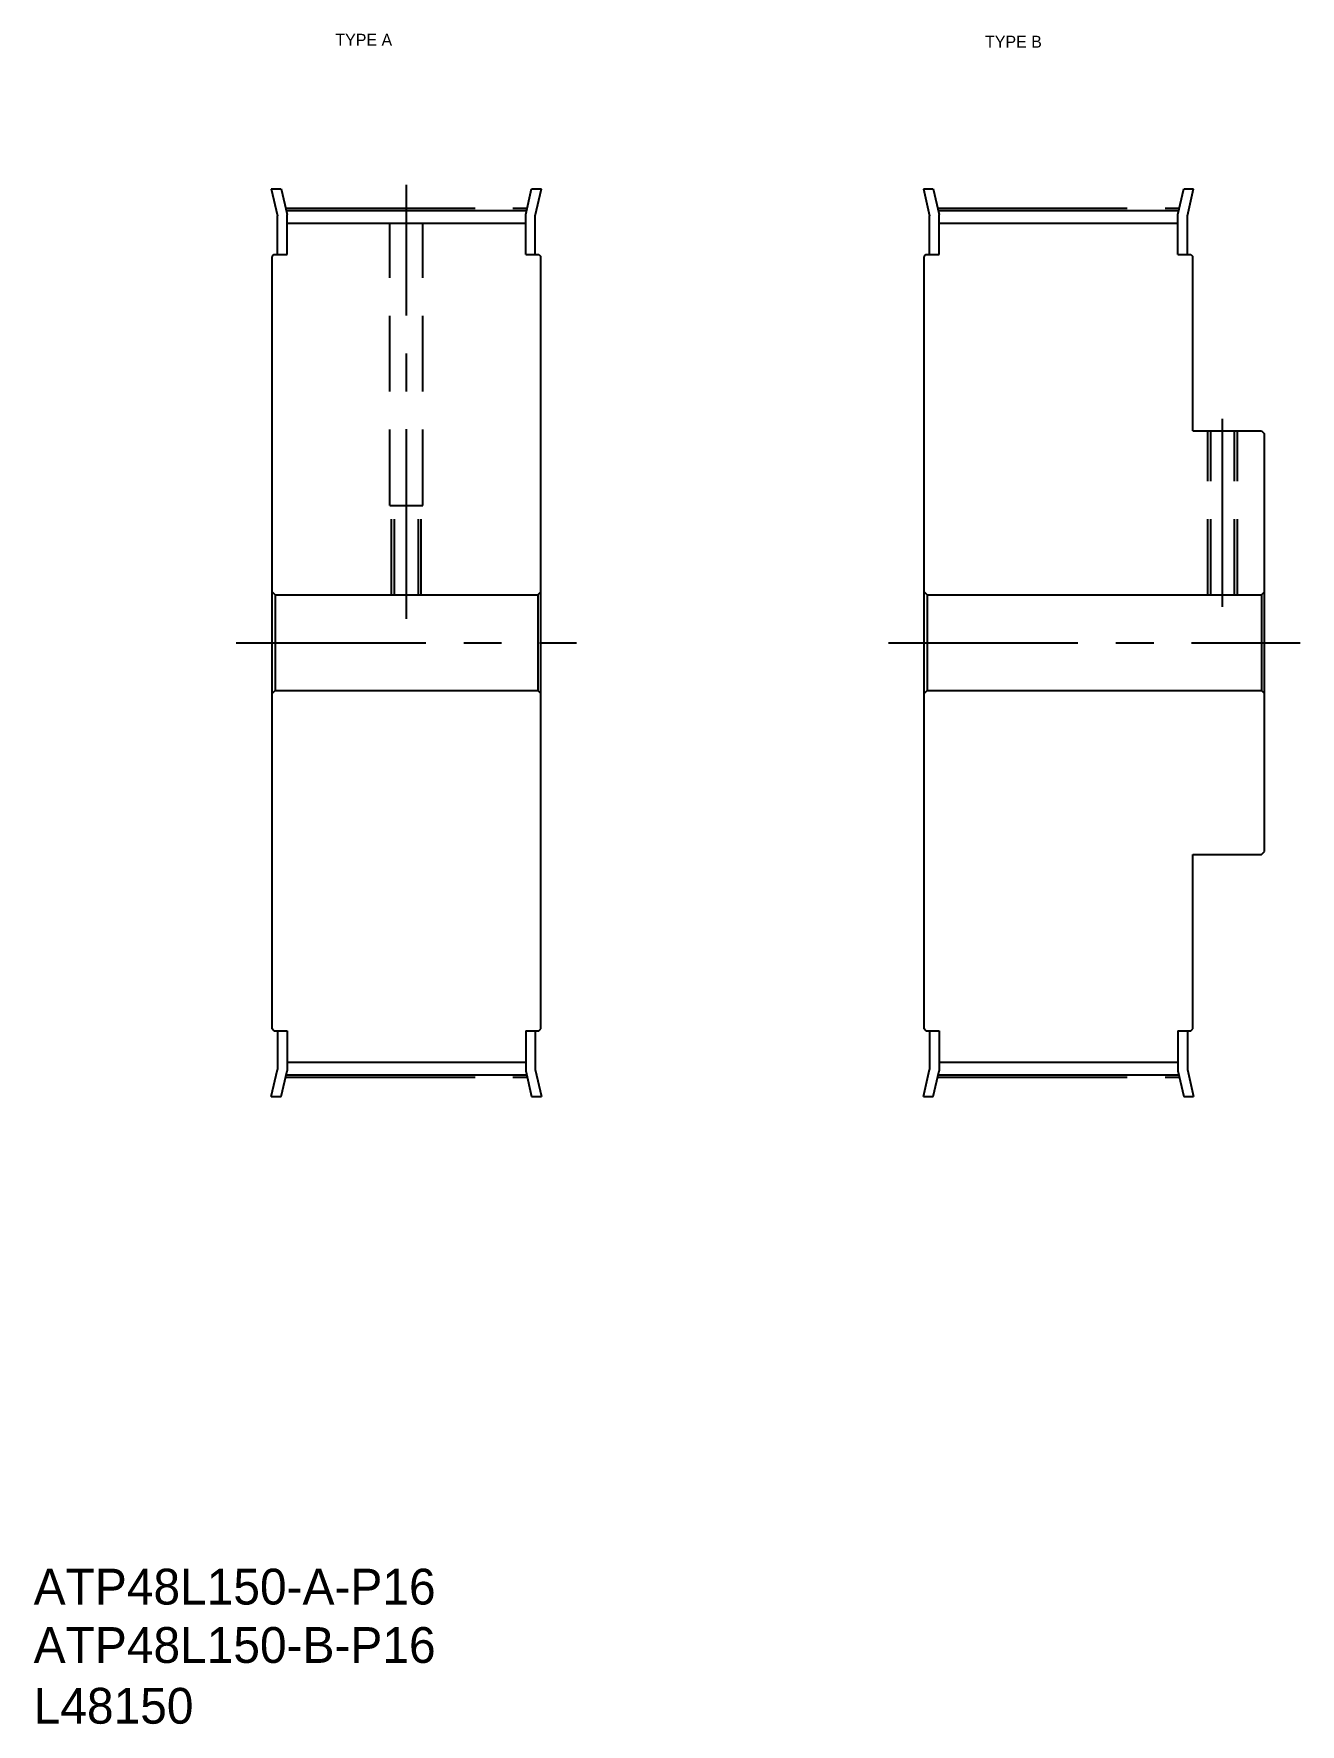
# Model space of a CAD drawing. Extents: x -286 to -74, y -61 to 222.
import ezdxf

# ---------------------------------------------------------------- set-up
doc = ezdxf.new("R2010")
doc.units = 0
doc.linetypes.add('CENTER', pattern=[50.8, 31.75, -6.35, 6.35, -6.35])
doc.linetypes.add('DASHED', pattern=[19.05, 12.7, -6.35])
doc.layers.get('0').update_dxf_attribs({"linetype": 'CONTINUOUS'})
doc.layers.add('CENTER', color=1, linetype='CENTER')

msp = doc.modelspace()

# ---------------------------------------------------------------- linework, layer by layer
for p, q in [((-246.19, 196.27), (-244.53, 196.27)), ((-246.19, 196.27), (-245.14, 191.76)), ((-244.53, 196.27), (-243.54, 191.98)), ((-203.54, 191.98), (-202.56, 196.27)), ((-202.56, 196.27), (-200.9, 196.27)), ((-201.94, 191.76), (-200.9, 196.27)), ((-136.92, 196.27), (-135.27, 196.27)), ((-136.92, 196.27), (-135.88, 191.76)), ((-135.27, 196.27), (-134.28, 191.98)), ((-94.28, 191.98), (-93.29, 196.27)), ((-93.29, 196.27), (-91.64, 196.27)), ((-92.68, 191.76), (-91.64, 196.27)), ((-243.7, 192.66), (-203.39, 192.66)), ((-134.44, 192.66), (-94.12, 192.66)), ((-245.14, 185.27), (-245.14, 191.76)), ((-243.54, 185.27), (-243.54, 191.98)), ((-243.54, 190.53), (-203.54, 190.53)), ((-203.54, 185.27), (-203.54, 191.98)), ((-201.94, 185.27), (-201.94, 191.76)), ((-135.88, 185.27), (-135.88, 191.76)), ((-134.28, 185.27), (-134.28, 191.98)), ((-134.28, 190.53), (-94.28, 190.53)), ((-94.28, 185.27), (-94.28, 191.98)), ((-92.68, 185.27), (-92.68, 191.76)), ((-203.54, 188.82), (-203.54, 188.82)), ((-94.28, 188.82), (-94.28, 188.82)), ((-245.74, 185.27), (-246.04, 184.97)), ((-246.04, 55.57), (-246.04, 184.97)), ((-245.74, 185.27), (-243.54, 185.27)), ((-203.54, 186.85), (-203.54, 186.85)), ((-203.54, 185.27), (-201.34, 185.27)), ((-201.34, 185.27), (-201.04, 184.97)), ((-201.04, 55.57), (-201.04, 184.97)), ((-136.48, 185.27), (-136.78, 184.97)), ((-136.78, 55.57), (-136.78, 184.97)), ((-136.48, 185.27), (-134.28, 185.27)), ((-94.28, 186.85), (-94.28, 186.85)), ((-94.28, 185.27), (-92.08, 185.27)), ((-92.08, 185.27), (-91.78, 184.97)), ((-91.78, 155.77), (-91.78, 184.97)), ((-91.78, 155.77), (-80.28, 155.77)), ((-80.28, 155.77), (-79.78, 155.27)), ((-79.78, 85.27), (-79.78, 155.27)), ((-136.78, 95.57), (-136.78, 144.97)), ((-246.04, 128.77), (-245.54, 128.27)), ((-245.54, 128.27), (-201.54, 128.27)), ((-245.54, 128.27), (-245.54, 112.27)), ((-201.04, 128.77), (-201.54, 128.27)), ((-201.54, 128.27), (-201.54, 112.27)), ((-136.78, 128.77), (-136.28, 128.27)), ((-136.28, 128.27), (-80.28, 128.27)), ((-136.28, 128.27), (-136.28, 112.27)), ((-80.28, 128.27), (-79.78, 128.77)), ((-80.28, 128.27), (-80.28, 112.27)), ((-246.04, 111.77), (-245.54, 112.27)), ((-245.54, 112.27), (-201.54, 112.27)), ((-201.04, 111.77), (-201.54, 112.27)), ((-136.78, 111.77), (-136.28, 112.27)), ((-136.28, 112.27), (-80.28, 112.27)), ((-80.28, 112.27), (-79.78, 111.77)), ((-80.28, 84.77), (-79.78, 85.27)), ((-91.78, 55.57), (-91.78, 84.77)), ((-91.78, 84.77), (-80.28, 84.77)), ((-245.74, 55.27), (-246.04, 55.57)), ((-245.74, 55.27), (-243.54, 55.27)), ((-245.14, 55.27), (-245.14, 48.78)), ((-243.54, 55.27), (-243.54, 48.57)), ((-203.54, 55.27), (-203.54, 48.57)), ((-203.54, 55.27), (-201.34, 55.27)), ((-201.94, 55.27), (-201.94, 48.78)), ((-201.34, 55.27), (-201.04, 55.57)), ((-136.48, 55.27), (-136.78, 55.57)), ((-136.48, 55.27), (-134.28, 55.27)), ((-135.88, 55.27), (-135.88, 48.78)), ((-134.28, 55.27), (-134.28, 48.57)), ((-94.28, 55.27), (-94.28, 48.57)), ((-94.28, 55.27), (-92.08, 55.27)), ((-92.68, 55.27), (-92.68, 48.78)), ((-92.08, 55.27), (-91.78, 55.57)), ((-203.54, 53.69), (-203.54, 53.69)), ((-203.54, 51.73), (-203.54, 51.73)), ((-94.28, 53.69), (-94.28, 53.69)), ((-94.28, 51.73), (-94.28, 51.73)), ((-246.19, 44.27), (-245.14, 48.78)), ((-244.53, 44.27), (-243.54, 48.57)), ((-243.54, 50.02), (-203.54, 50.02)), ((-203.54, 48.57), (-202.56, 44.27)), ((-201.94, 48.78), (-200.9, 44.27)), ((-136.92, 44.27), (-135.88, 48.78)), ((-135.27, 44.27), (-134.28, 48.57)), ((-134.28, 50.02), (-94.28, 50.02)), ((-94.28, 48.57), (-93.29, 44.27)), ((-92.68, 48.78), (-91.64, 44.27)), ((-243.7, 47.89), (-203.39, 47.89)), ((-134.44, 47.89), (-94.12, 47.89)), ((-246.19, 44.27), (-244.53, 44.27)), ((-202.56, 44.27), (-200.9, 44.27)), ((-136.92, 44.27), (-135.27, 44.27)), ((-93.29, 44.27), (-91.64, 44.27))]:
    msp.add_line(p, q)
at = {"color": 3, "linetype": 'DASHED'}
for p, q in [((-226.29, 143.27), (-226.29, 190.53)), ((-220.79, 143.27), (-220.79, 190.53)), ((-89.28, 128.27), (-89.28, 155.77)), ((-88.78, 128.27), (-88.78, 155.77)), ((-84.78, 128.27), (-84.78, 155.77)), ((-84.28, 128.27), (-84.28, 155.77)), ((-226.29, 143.27), (-220.79, 143.27)), ((-226.04, 128.27), (-226.04, 143.27)), ((-225.54, 128.27), (-225.54, 143.27)), ((-221.54, 128.27), (-221.54, 143.27)), ((-221.04, 128.27), (-221.04, 143.27))]:
    msp.add_line(p, q, dxfattribs=at)
at = {"layer": 'CENTER', "color": 1, "linetype": 'CENTER'}
for p, q in [((-223.54, 124.27), (-223.54, 196.97)), ((-243.79, 193.04), (-203.3, 193.04)), ((-134.52, 193.04), (-94.04, 193.04)), ((-86.78, 126.27), (-86.78, 157.77)), ((-252.04, 120.27), (-195.04, 120.27)), ((-142.78, 120.27), (-73.78, 120.27)), ((-243.79, 47.51), (-203.3, 47.51)), ((-134.52, 47.51), (-94.04, 47.51))]:
    msp.add_line(p, q, dxfattribs=at)

# ---------------------------------------------------------------- texts
for s, p in [('TYPE A', (-235.44, 220.26)), ('TYPE B', (-126.58, 219.94))]:
    msp.add_text(s, height=2).set_placement(p)
at = {"color": 7, "linetype": 'CONTINUOUS'}
for s, p in [('ATP48L150-A-P16', (-285.99, -40.85)), ('ATP48L150-B-P16', (-285.99, -50.63)), ('L48150', (-285.99, -60.81))]:
    msp.add_text(s, height=6, dxfattribs=at).set_placement(p)

doc.saveas('drawing.dxf')
